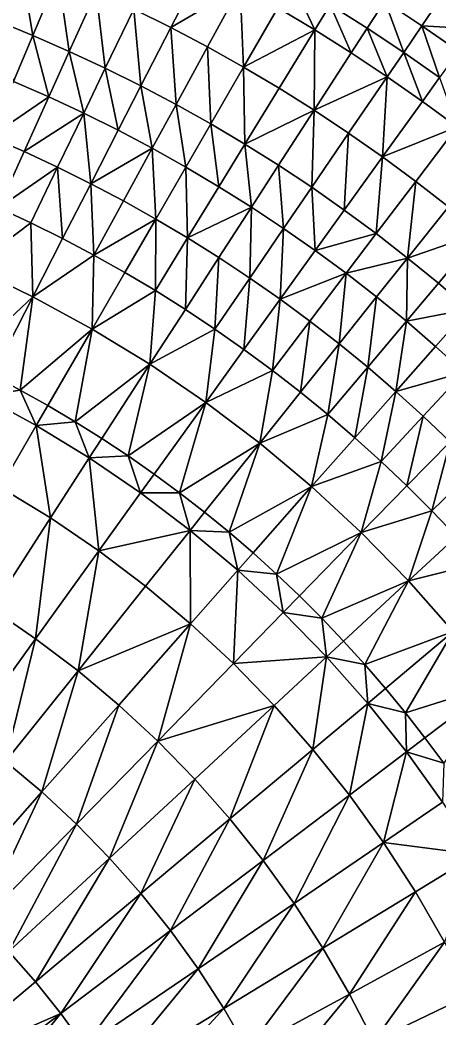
# Model space of a CAD drawing. Header units: millimetres. Extents: x -3750 to 5350, y -3750 to 3750.
# Drawn here: x 789 to 1334, y 632 to 1931 of the extents above; entities that cross this region are included whole.
import ezdxf

# ---------------------------------------------------------------- set-up
doc = ezdxf.new("R2010")
doc.units = ezdxf.units.MM
doc.header["$MEASUREMENT"] = 0
doc.layers.add('MESH_3D', color=2, linetype='CONTINUOUS')

msp = doc.modelspace()

# ---------------------------------------------------------------- linework, layer by layer
at = {"layer": 'MESH_3D'}
for points in [[(925.3, 3634, 32500), (-2410.5, 2872.7, 32500), (3378.6, -1627.1, 32500)], [(925.3, 3634, 32500), (3634, -925.3, 32500), (3745.3, -186.9, 32500)], [(925.3, 3634, 32500), (3378.6, -1627.1, 32500), (3634, -925.3, 32500)], [(2618.4, 2684.5, 32500), (925.3, 3634, 32500), (3745.3, -186.9, 32500)], [(3378.6, -1627.1, 32500), (-2410.5, 2872.7, 32500), (-1955.4, -3199.8, 32500)], [(788.7, 2009.5, -630.5), (805.4, 1910.6, -698.4), (757.5, 1930.1, -698.4)], [(788.7, 2009.5, -630.5), (838.5, 1989.2, -630.5), (805.4, 1910.6, -698.4)], [(838.5, 1989.2, -630.5), (852.8, 1889.9, -698.4), (805.4, 1910.6, -698.4)], [(838.5, 1989.2, -630.5), (887.8, 1967.6, -630.5), (852.8, 1889.9, -698.4)], [(1025.4, 2000.1, -547.3), (984.8, 1920.9, -630.5), (936.6, 1944.9, -630.5)], [(1025.4, 2000.1, -547.3), (1074.9, 1973.9, -547.3), (984.8, 1920.9, -630.5)], [(1143, 1979.7, -506.1), (1172, 1917.9, -547.3), (1123.8, 1946.5, -547.3)], [(1143, 1979.7, -506.1), (1192, 1950.6, -506.1), (1172, 1917.9, -547.3)], [(1350.1, 1980.2, -355.7), (1379.9, 1919.4, -406.8), (1331.6, 1953.2, -406.8)], [(887.8, 1967.6, -630.5), (899.6, 1868, -698.4), (852.8, 1889.9, -698.4)], [(887.8, 1967.6, -630.5), (936.6, 1944.9, -630.5), (899.6, 1868, -698.4)], [(1074.9, 1973.9, -547.3), (1032.4, 1895.8, -630.5), (984.8, 1920.9, -630.5)], [(1074.9, 1973.9, -547.3), (1079.3, 1869.5, -630.5), (1032.4, 1895.8, -630.5)], [(1074.9, 1973.9, -547.3), (1123.8, 1946.5, -547.3), (1079.3, 1869.5, -630.5)], [(1192, 1950.6, -506.1), (1219.4, 1888.1, -547.3), (1172, 1917.9, -547.3)], [(1263, 1955.5, -455.7), (1240.2, 1920.3, -506.1), (1192, 1950.6, -506.1)], [(1192, 1950.6, -506.1), (1240.2, 1920.3, -506.1), (1219.4, 1888.1, -547.3)], [(1263, 1955.5, -455.7), (1287.7, 1888.7, -506.1), (1240.2, 1920.3, -506.1)], [(1263, 1955.5, -455.7), (1311.4, 1923.4, -455.7), (1287.7, 1888.7, -506.1)], [(1331.6, 1953.2, -406.8), (1311.4, 1923.4, -455.7), (1263, 1955.5, -455.7)], [(1331.6, 1953.2, -406.8), (1379.9, 1919.4, -406.8), (1311.4, 1923.4, -455.7)], [(936.6, 1944.9, -630.5), (945.9, 1845, -698.4), (899.6, 1868, -698.4)], [(936.6, 1944.9, -630.5), (984.8, 1920.9, -630.5), (945.9, 1845, -698.4)], [(1123.8, 1946.5, -547.3), (1172, 1917.9, -547.3), (1079.3, 1869.5, -630.5)], [(757.5, 1930.1, -698.4), (805.4, 1910.6, -698.4), (780.2, 1850.9, -744.3)], [(1311.4, 1923.4, -455.7), (1334.4, 1856, -506.1), (1287.7, 1888.7, -506.1)], [(1311.4, 1923.4, -455.7), (1358.9, 1890.1, -455.7), (1334.4, 1856, -506.1)], [(1379.9, 1919.4, -406.8), (1358.9, 1890.1, -455.7), (1311.4, 1923.4, -455.7)], [(805.4, 1910.6, -698.4), (826.1, 1830.8, -744.3), (780.2, 1850.9, -744.3)], [(805.4, 1910.6, -698.4), (852.8, 1889.9, -698.4), (826.1, 1830.8, -744.3)], [(984.8, 1920.9, -630.5), (991.6, 1820.9, -698.4), (945.9, 1845, -698.4)], [(984.8, 1920.9, -630.5), (1032.4, 1895.8, -630.5), (991.6, 1820.9, -698.4)], [(1172, 1917.9, -547.3), (1125.6, 1842, -630.5), (1079.3, 1869.5, -630.5)], [(1172, 1917.9, -547.3), (1171.2, 1813.3, -630.5), (1125.6, 1842, -630.5)], [(1172, 1917.9, -547.3), (1219.4, 1888.1, -547.3), (1171.2, 1813.3, -630.5)], [(1240.2, 1920.3, -506.1), (1266.1, 1857.1, -547.3), (1219.4, 1888.1, -547.3)], [(1240.2, 1920.3, -506.1), (1287.7, 1888.7, -506.1), (1266.1, 1857.1, -547.3)], [(852.8, 1889.9, -698.4), (871.5, 1809.7, -744.3), (826.1, 1830.8, -744.3)], [(852.8, 1889.9, -698.4), (899.6, 1868, -698.4), (871.5, 1809.7, -744.3)], [(1032.4, 1895.8, -630.5), (1036.7, 1795.6, -698.4), (991.6, 1820.9, -698.4)], [(1032.4, 1895.8, -630.5), (1079.3, 1869.5, -630.5), (1036.7, 1795.6, -698.4)], [(1219.4, 1888.1, -547.3), (1266.1, 1857.1, -547.3), (1171.2, 1813.3, -630.5)], [(1287.7, 1888.7, -506.1), (1312, 1824.9, -547.3), (1266.1, 1857.1, -547.3)], [(1287.7, 1888.7, -506.1), (1334.4, 1856, -506.1), (1312, 1824.9, -547.3)], [(899.6, 1868, -698.4), (916.3, 1787.4, -744.3), (871.5, 1809.7, -744.3)], [(899.6, 1868, -698.4), (945.9, 1845, -698.4), (916.3, 1787.4, -744.3)], [(1079.3, 1869.5, -630.5), (1081.1, 1769.2, -698.4), (1036.7, 1795.6, -698.4)], [(1079.3, 1869.5, -630.5), (1125.6, 1842, -630.5), (1081.1, 1769.2, -698.4)], [(780.2, 1850.9, -744.3), (826.1, 1830.8, -744.3), (749.8, 1778.8, -794.3)], [(945.9, 1845, -698.4), (960.6, 1764, -744.3), (916.3, 1787.4, -744.3)], [(945.9, 1845, -698.4), (991.6, 1820.9, -698.4), (960.6, 1764, -744.3)], [(1266.1, 1857.1, -547.3), (1216, 1783.6, -630.5), (1171.2, 1813.3, -630.5)], [(1266.1, 1857.1, -547.3), (1260.1, 1752.7, -630.5), (1216, 1783.6, -630.5)], [(1266.1, 1857.1, -547.3), (1312, 1824.9, -547.3), (1260.1, 1752.7, -630.5)], [(1334.4, 1856, -506.1), (1357.1, 1791.7, -547.3), (1312, 1824.9, -547.3)], [(1125.6, 1842, -630.5), (1171.2, 1813.3, -630.5), (1081.1, 1769.2, -698.4)], [(826.1, 1830.8, -744.3), (793.9, 1759.6, -794.3), (749.8, 1778.8, -794.3)], [(826.1, 1830.8, -744.3), (871.5, 1809.7, -744.3), (793.9, 1759.6, -794.3)], [(991.6, 1820.9, -698.4), (1004.3, 1739.5, -744.3), (960.6, 1764, -744.3)], [(991.6, 1820.9, -698.4), (1036.7, 1795.6, -698.4), (1004.3, 1739.5, -744.3)], [(1312, 1824.9, -547.3), (1357.1, 1791.7, -547.3), (1260.1, 1752.7, -630.5)], [(871.5, 1809.7, -744.3), (837.6, 1739.2, -794.3), (793.9, 1759.6, -794.3)], [(871.5, 1809.7, -744.3), (880.7, 1717.8, -794.3), (837.6, 1739.2, -794.3)], [(871.5, 1809.7, -744.3), (916.3, 1787.4, -744.3), (880.7, 1717.8, -794.3)], [(1171.2, 1813.3, -630.5), (1124.9, 1741.7, -698.4), (1081.1, 1769.2, -698.4)], [(1171.2, 1813.3, -630.5), (1168, 1713.1, -698.4), (1124.9, 1741.7, -698.4)], [(1171.2, 1813.3, -630.5), (1216, 1783.6, -630.5), (1168, 1713.1, -698.4)], [(1036.7, 1795.6, -698.4), (1047.3, 1713.9, -744.3), (1004.3, 1739.5, -744.3)], [(1036.7, 1795.6, -698.4), (1081.1, 1769.2, -698.4), (1047.3, 1713.9, -744.3)], [(916.3, 1787.4, -744.3), (960.6, 1764, -744.3), (880.7, 1717.8, -794.3)], [(1216, 1783.6, -630.5), (1210.3, 1683.5, -698.4), (1168, 1713.1, -698.4)], [(1216, 1783.6, -630.5), (1260.1, 1752.7, -630.5), (1210.3, 1683.5, -698.4)], [(1357.1, 1791.7, -547.3), (1303.4, 1720.7, -630.5), (1260.1, 1752.7, -630.5)], [(1357.1, 1791.7, -547.3), (1345.9, 1687.7, -630.5), (1303.4, 1720.7, -630.5)], [(749.8, 1778.8, -794.3), (793.9, 1759.6, -794.3), (760.9, 1686.3, -840.8)], [(1081.1, 1769.2, -698.4), (1089.7, 1687.3, -744.3), (1047.3, 1713.9, -744.3)], [(1081.1, 1769.2, -698.4), (1124.9, 1741.7, -698.4), (1089.7, 1687.3, -744.3)], [(793.9, 1759.6, -794.3), (837.6, 1739.2, -794.3), (760.9, 1686.3, -840.8)], [(960.6, 1764, -744.3), (923.2, 1695.3, -794.3), (880.7, 1717.8, -794.3)], [(960.6, 1764, -744.3), (965.2, 1671.8, -794.3), (923.2, 1695.3, -794.3)], [(960.6, 1764, -744.3), (1004.3, 1739.5, -744.3), (965.2, 1671.8, -794.3)], [(1124.9, 1741.7, -698.4), (1131.5, 1659.6, -744.3), (1089.7, 1687.3, -744.3)], [(1124.9, 1741.7, -698.4), (1168, 1713.1, -698.4), (1131.5, 1659.6, -744.3)], [(1260.1, 1752.7, -630.5), (1251.9, 1652.8, -698.4), (1210.3, 1683.5, -698.4)], [(1260.1, 1752.7, -630.5), (1303.4, 1720.7, -630.5), (1251.9, 1652.8, -698.4)], [(837.6, 1739.2, -794.3), (802.7, 1666.8, -840.8), (760.9, 1686.3, -840.8)], [(837.6, 1739.2, -794.3), (844, 1646.3, -840.8), (802.7, 1666.8, -840.8)], [(837.6, 1739.2, -794.3), (880.7, 1717.8, -794.3), (844, 1646.3, -840.8)], [(1004.3, 1739.5, -744.3), (1006.6, 1647.2, -794.3), (965.2, 1671.8, -794.3)], [(1004.3, 1739.5, -744.3), (1047.3, 1713.9, -744.3), (1006.6, 1647.2, -794.3)], [(880.7, 1717.8, -794.3), (884.8, 1624.7, -840.8), (844, 1646.3, -840.8)], [(880.7, 1717.8, -794.3), (923.2, 1695.3, -794.3), (884.8, 1624.7, -840.8)], [(1303.4, 1720.7, -630.5), (1292.7, 1621, -698.4), (1251.9, 1652.8, -698.4)], [(1303.4, 1720.7, -630.5), (1345.9, 1687.7, -630.5), (1292.7, 1621, -698.4)], [(1047.3, 1713.9, -744.3), (1089.7, 1687.3, -744.3), (1006.6, 1647.2, -794.3)], [(1168, 1713.1, -698.4), (1172.5, 1630.8, -744.3), (1131.5, 1659.6, -744.3)], [(1168, 1713.1, -698.4), (1210.3, 1683.5, -698.4), (1172.5, 1630.8, -744.3)], [(923.2, 1695.3, -794.3), (965.2, 1671.8, -794.3), (884.8, 1624.7, -840.8)], [(726, 1608.9, -885.2), (760.9, 1686.3, -840.8), (802.7, 1666.8, -840.8)], [(1089.7, 1687.3, -744.3), (1047.3, 1621.6, -794.3), (1006.6, 1647.2, -794.3)], [(1089.7, 1687.3, -744.3), (1087.4, 1595, -794.3), (1047.3, 1621.6, -794.3)], [(1089.7, 1687.3, -744.3), (1131.5, 1659.6, -744.3), (1087.4, 1595, -794.3)], [(1210.3, 1683.5, -698.4), (1251.9, 1652.8, -698.4), (1172.5, 1630.8, -744.3)], [(1345.9, 1687.7, -630.5), (1387.6, 1653.6, -630.5), (1292.7, 1621, -698.4)], [(726, 1608.9, -885.2), (802.7, 1666.8, -840.8), (805.2, 1570.7, -885.2)], [(805.2, 1570.7, -885.2), (802.7, 1666.8, -840.8), (844, 1646.3, -840.8)], [(965.2, 1671.8, -794.3), (925, 1602.1, -840.8), (884.8, 1624.7, -840.8)], [(965.2, 1671.8, -794.3), (964.7, 1578.6, -840.8), (925, 1602.1, -840.8)], [(965.2, 1671.8, -794.3), (1006.6, 1647.2, -794.3), (964.7, 1578.6, -840.8)], [(1131.5, 1659.6, -744.3), (1126.8, 1567.3, -794.3), (1087.4, 1595, -794.3)], [(1131.5, 1659.6, -744.3), (1172.5, 1630.8, -744.3), (1126.8, 1567.3, -794.3)], [(1251.9, 1652.8, -698.4), (1212.8, 1601.1, -744.3), (1172.5, 1630.8, -744.3)], [(1251.9, 1652.8, -698.4), (1292.7, 1621, -698.4), (1212.8, 1601.1, -744.3)], [(1387.6, 1653.6, -630.5), (1332.7, 1588.3, -698.4), (1292.7, 1621, -698.4)], [(1387.6, 1653.6, -630.5), (1371.9, 1554.6, -698.4), (1332.7, 1588.3, -698.4)], [(805.2, 1570.7, -885.2), (844, 1646.3, -840.8), (884.8, 1624.7, -840.8)], [(1006.6, 1647.2, -794.3), (1003.7, 1554, -840.8), (964.7, 1578.6, -840.8)], [(1006.6, 1647.2, -794.3), (1047.3, 1621.6, -794.3), (1003.7, 1554, -840.8)], [(805.2, 1570.7, -885.2), (884.8, 1624.7, -840.8), (882.5, 1528.6, -885.2)], [(882.5, 1528.6, -885.2), (884.8, 1624.7, -840.8), (925, 1602.1, -840.8)], [(1172.5, 1630.8, -744.3), (1212.8, 1601.1, -744.3), (1126.8, 1567.3, -794.3)], [(1047.3, 1621.6, -794.3), (1042.1, 1528.5, -840.8), (1003.7, 1554, -840.8)], [(1047.3, 1621.6, -794.3), (1087.4, 1595, -794.3), (1042.1, 1528.5, -840.8)], [(1292.7, 1621, -698.4), (1252.3, 1570.4, -744.3), (1212.8, 1601.1, -744.3)], [(1292.7, 1621, -698.4), (1291.1, 1538.7, -744.3), (1252.3, 1570.4, -744.3)], [(1292.7, 1621, -698.4), (1332.7, 1588.3, -698.4), (1291.1, 1538.7, -744.3)], [(726, 1608.9, -885.2), (805.2, 1570.7, -885.2), (715.9, 1486.6, -939.1)], [(882.5, 1528.6, -885.2), (925, 1602.1, -840.8), (964.7, 1578.6, -840.8)], [(1212.8, 1601.1, -744.3), (1165.6, 1538.8, -794.3), (1126.8, 1567.3, -794.3)], [(1212.8, 1601.1, -744.3), (1203.6, 1509.2, -794.3), (1165.6, 1538.8, -794.3)], [(1212.8, 1601.1, -744.3), (1252.3, 1570.4, -744.3), (1203.6, 1509.2, -794.3)], [(1087.4, 1595, -794.3), (1079.9, 1502.1, -840.8), (1042.1, 1528.5, -840.8)], [(1087.4, 1595, -794.3), (1126.8, 1567.3, -794.3), (1079.9, 1502.1, -840.8)], [(1332.7, 1588.3, -698.4), (1371.9, 1554.6, -698.4), (1291.1, 1538.7, -744.3)], [(882.5, 1528.6, -885.2), (964.7, 1578.6, -840.8), (957.6, 1482.7, -885.2)], [(957.6, 1482.7, -885.2), (964.7, 1578.6, -840.8), (1003.7, 1554, -840.8)], [(805.2, 1570.7, -885.2), (752.7, 1468.3, -939.1), (715.9, 1486.6, -939.1)], [(805.2, 1570.7, -885.2), (789.1, 1449.1, -939.1), (752.7, 1468.3, -939.1)], [(805.2, 1570.7, -885.2), (882.5, 1528.6, -885.2), (789.1, 1449.1, -939.1)], [(1126.8, 1567.3, -794.3), (1117, 1474.7, -840.8), (1079.9, 1502.1, -840.8)], [(1126.8, 1567.3, -794.3), (1165.6, 1538.8, -794.3), (1117, 1474.7, -840.8)], [(1252.3, 1570.4, -744.3), (1240.8, 1478.8, -794.3), (1203.6, 1509.2, -794.3)], [(1252.3, 1570.4, -744.3), (1291.1, 1538.7, -744.3), (1240.8, 1478.8, -794.3)], [(957.6, 1482.7, -885.2), (1003.7, 1554, -840.8), (1042.1, 1528.5, -840.8)], [(1371.9, 1554.6, -698.4), (1329, 1506, -744.3), (1291.1, 1538.7, -744.3)], [(1371.9, 1554.6, -698.4), (1366.2, 1472.4, -744.3), (1329, 1506, -744.3)], [(1165.6, 1538.8, -794.3), (1153.5, 1446.4, -840.8), (1117, 1474.7, -840.8)], [(1165.6, 1538.8, -794.3), (1203.6, 1509.2, -794.3), (1153.5, 1446.4, -840.8)], [(1291.1, 1538.7, -744.3), (1277.3, 1447.4, -794.3), (1240.8, 1478.8, -794.3)], [(1291.1, 1538.7, -744.3), (1329, 1506, -744.3), (1277.3, 1447.4, -794.3)], [(882.5, 1528.6, -885.2), (825, 1428.9, -939.1), (789.1, 1449.1, -939.1)], [(882.5, 1528.6, -885.2), (860.4, 1407.9, -939.1), (825, 1428.9, -939.1)], [(882.5, 1528.6, -885.2), (957.6, 1482.7, -885.2), (860.4, 1407.9, -939.1)], [(957.6, 1482.7, -885.2), (1042.1, 1528.5, -840.8), (1030.4, 1433.1, -885.2)], [(1030.4, 1433.1, -885.2), (1042.1, 1528.5, -840.8), (1079.9, 1502.1, -840.8)], [(1203.6, 1509.2, -794.3), (1189.2, 1417.2, -840.8), (1153.5, 1446.4, -840.8)], [(1203.6, 1509.2, -794.3), (1240.8, 1478.8, -794.3), (1189.2, 1417.2, -840.8)], [(1030.4, 1433.1, -885.2), (1079.9, 1502.1, -840.8), (1117, 1474.7, -840.8)], [(1329, 1506, -744.3), (1366.2, 1472.4, -744.3), (1277.3, 1447.4, -794.3)], [(957.6, 1482.7, -885.2), (895.2, 1386, -939.1), (860.4, 1407.9, -939.1)], [(957.6, 1482.7, -885.2), (929.5, 1363.3, -939.1), (895.2, 1386, -939.1)], [(957.6, 1482.7, -885.2), (1030.4, 1433.1, -885.2), (929.5, 1363.3, -939.1)], [(739, 1441.4, -952.1), (752.7, 1468.3, -939.1), (789.1, 1449.1, -939.1)], [(1030.4, 1433.1, -885.2), (1117, 1474.7, -840.8), (1100.5, 1380, -885.2)], [(1100.5, 1380, -885.2), (1117, 1474.7, -840.8), (1153.5, 1446.4, -840.8)], [(1240.8, 1478.8, -794.3), (1224.1, 1387.1, -840.8), (1189.2, 1417.2, -840.8)], [(1240.8, 1478.8, -794.3), (1277.3, 1447.4, -794.3), (1224.1, 1387.1, -840.8)], [(1366.2, 1472.4, -744.3), (1313, 1415.1, -794.3), (1277.3, 1447.4, -794.3)], [(1366.2, 1472.4, -744.3), (1347.9, 1381.9, -794.3), (1313, 1415.1, -794.3)], [(739, 1441.4, -952.1), (789.1, 1449.1, -939.1), (809.9, 1402.8, -952.1)], [(809.9, 1402.8, -952.1), (789.1, 1449.1, -939.1), (825, 1428.9, -939.1)], [(1100.5, 1380, -885.2), (1153.5, 1446.4, -840.8), (1189.2, 1417.2, -840.8)], [(1277.3, 1447.4, -794.3), (1258.3, 1356.1, -840.8), (1224.1, 1387.1, -840.8)], [(1277.3, 1447.4, -794.3), (1313, 1415.1, -794.3), (1258.3, 1356.1, -840.8)], [(739, 1441.4, -952.1), (809.9, 1402.8, -952.1), (763.4, 1322.3, -989.8)], [(1030.4, 1433.1, -885.2), (963.2, 1339.7, -939.1), (929.5, 1363.3, -939.1)], [(1030.4, 1433.1, -885.2), (996.3, 1315.3, -939.1), (963.2, 1339.7, -939.1)], [(1030.4, 1433.1, -885.2), (1100.5, 1380, -885.2), (996.3, 1315.3, -939.1)], [(809.9, 1402.8, -952.1), (825, 1428.9, -939.1), (860.4, 1407.9, -939.1)], [(1100.5, 1380, -885.2), (1189.2, 1417.2, -840.8), (1167.9, 1323.4, -885.2)], [(1167.9, 1323.4, -885.2), (1189.2, 1417.2, -840.8), (1224.1, 1387.1, -840.8)], [(809.9, 1402.8, -952.1), (860.4, 1407.9, -939.1), (878.8, 1360.7, -952.1)], [(878.8, 1360.7, -952.1), (860.4, 1407.9, -939.1), (895.2, 1386, -939.1)], [(1313, 1415.1, -794.3), (1291.7, 1324.4, -840.8), (1258.3, 1356.1, -840.8)], [(1313, 1415.1, -794.3), (1347.9, 1381.9, -794.3), (1291.7, 1324.4, -840.8)], [(809.9, 1402.8, -952.1), (828.4, 1282.6, -989.8), (763.4, 1322.3, -989.8)], [(809.9, 1402.8, -952.1), (878.8, 1360.7, -952.1), (828.4, 1282.6, -989.8)], [(878.8, 1360.7, -952.1), (895.2, 1386, -939.1), (929.5, 1363.3, -939.1)], [(1100.5, 1380, -885.2), (1028.8, 1290, -939.1), (996.3, 1315.3, -939.1)], [(1100.5, 1380, -885.2), (1060.6, 1264, -939.1), (1028.8, 1290, -939.1)], [(1100.5, 1380, -885.2), (1167.9, 1323.4, -885.2), (1060.6, 1264, -939.1)], [(1167.9, 1323.4, -885.2), (1224.1, 1387.1, -840.8), (1258.3, 1356.1, -840.8)], [(1347.9, 1381.9, -794.3), (1324.4, 1291.7, -840.8), (1291.7, 1324.4, -840.8)], [(1347.9, 1381.9, -794.3), (1381.9, 1347.9, -794.3), (1324.4, 1291.7, -840.8)], [(878.8, 1360.7, -952.1), (891.3, 1239.7, -989.8), (828.4, 1282.6, -989.8)], [(878.8, 1360.7, -952.1), (929.5, 1363.3, -939.1), (945.5, 1315.2, -952.1)], [(878.8, 1360.7, -952.1), (945.5, 1315.2, -952.1), (891.3, 1239.7, -989.8)], [(945.5, 1315.2, -952.1), (929.5, 1363.3, -939.1), (963.2, 1339.7, -939.1)], [(1167.9, 1323.4, -885.2), (1258.3, 1356.1, -840.8), (1232.4, 1263.6, -885.2)], [(1232.4, 1263.6, -885.2), (1258.3, 1356.1, -840.8), (1291.7, 1324.4, -840.8)], [(945.5, 1315.2, -952.1), (963.2, 1339.7, -939.1), (996.3, 1315.3, -939.1)], [(1381.9, 1347.9, -794.3), (1356.1, 1258.3, -840.8), (1324.4, 1291.7, -840.8)], [(763.4, 1322.3, -989.8), (828.4, 1282.6, -989.8), (751.9, 1164.2, -1040.3)], [(945.5, 1315.2, -952.1), (1009.9, 1266.4, -952.1), (891.3, 1239.7, -989.8)], [(945.5, 1315.2, -952.1), (996.3, 1315.3, -939.1), (1009.9, 1266.4, -952.1)], [(1009.9, 1266.4, -952.1), (996.3, 1315.3, -939.1), (1028.8, 1290, -939.1)], [(1167.9, 1323.4, -885.2), (1091.8, 1237.1, -939.1), (1060.6, 1264, -939.1)], [(1167.9, 1323.4, -885.2), (1122.3, 1209.5, -939.1), (1091.8, 1237.1, -939.1)], [(1167.9, 1323.4, -885.2), (1232.4, 1263.6, -885.2), (1122.3, 1209.5, -939.1)], [(1232.4, 1263.6, -885.2), (1291.7, 1324.4, -840.8), (1324.4, 1291.7, -840.8)], [(1009.9, 1266.4, -952.1), (1028.8, 1290, -939.1), (1060.6, 1264, -939.1)], [(1232.4, 1263.6, -885.2), (1324.4, 1291.7, -840.8), (1293.9, 1200.6, -885.2)], [(1293.9, 1200.6, -885.2), (1324.4, 1291.7, -840.8), (1356.1, 1258.3, -840.8)], [(828.4, 1282.6, -989.8), (809, 1125.3, -1040.3), (751.9, 1164.2, -1040.3)], [(828.4, 1282.6, -989.8), (891.3, 1239.7, -989.8), (809, 1125.3, -1040.3)], [(1009.9, 1266.4, -952.1), (952, 1193.7, -989.8), (891.3, 1239.7, -989.8)], [(1009.9, 1266.4, -952.1), (1010.3, 1144.8, -989.8), (952, 1193.7, -989.8)], [(1009.9, 1266.4, -952.1), (1071.8, 1214.5, -952.1), (1010.3, 1144.8, -989.8)], [(1009.9, 1266.4, -952.1), (1060.6, 1264, -939.1), (1071.8, 1214.5, -952.1)], [(1071.8, 1214.5, -952.1), (1060.6, 1264, -939.1), (1091.8, 1237.1, -939.1)], [(1232.4, 1263.6, -885.2), (1152.1, 1181.2, -939.1), (1122.3, 1209.5, -939.1)], [(1232.4, 1263.6, -885.2), (1181.2, 1152.1, -939.1), (1152.1, 1181.2, -939.1)], [(1232.4, 1263.6, -885.2), (1293.9, 1200.6, -885.2), (1181.2, 1152.1, -939.1)], [(1293.9, 1200.6, -885.2), (1356.1, 1258.3, -840.8), (1387.1, 1224.1, -840.8)], [(891.3, 1239.7, -989.8), (864.1, 1083.5, -1040.3), (809, 1125.3, -1040.3)], [(891.3, 1239.7, -989.8), (952, 1193.7, -989.8), (864.1, 1083.5, -1040.3)], [(1071.8, 1214.5, -952.1), (1091.8, 1237.1, -939.1), (1122.3, 1209.5, -939.1)], [(1293.9, 1200.6, -885.2), (1387.1, 1224.1, -840.8), (1352.1, 1134.6, -885.2)], [(1071.8, 1214.5, -952.1), (1066.1, 1093, -989.8), (1010.3, 1144.8, -989.8)], [(1071.8, 1214.5, -952.1), (1131, 1159.5, -952.1), (1066.1, 1093, -989.8)], [(1071.8, 1214.5, -952.1), (1122.3, 1209.5, -939.1), (1131, 1159.5, -952.1)], [(1131, 1159.5, -952.1), (1122.3, 1209.5, -939.1), (1152.1, 1181.2, -939.1)], [(1293.9, 1200.6, -885.2), (1209.5, 1122.3, -939.1), (1181.2, 1152.1, -939.1)], [(1293.9, 1200.6, -885.2), (1237.1, 1091.8, -939.1), (1209.5, 1122.3, -939.1)], [(1293.9, 1200.6, -885.2), (1352.1, 1134.6, -885.2), (1237.1, 1091.8, -939.1)], [(952, 1193.7, -989.8), (1010.3, 1144.8, -989.8), (864.1, 1083.5, -1040.3)], [(1131, 1159.5, -952.1), (1152.1, 1181.2, -939.1), (1181.2, 1152.1, -939.1)], [(751.9, 1164.2, -1040.3), (809, 1125.3, -1040.3), (720.8, 1002.6, -1086.9)], [(1131, 1159.5, -952.1), (1187.4, 1101.7, -952.1), (1066.1, 1093, -989.8)], [(1131, 1159.5, -952.1), (1181.2, 1152.1, -939.1), (1187.4, 1101.7, -952.1)], [(1010.3, 1144.8, -989.8), (917, 1039.1, -1040.3), (864.1, 1083.5, -1040.3)], [(1010.3, 1144.8, -989.8), (967.7, 992.1, -1040.3), (917, 1039.1, -1040.3)], [(1010.3, 1144.8, -989.8), (1066.1, 1093, -989.8), (967.7, 992.1, -1040.3)], [(1187.4, 1101.7, -952.1), (1181.2, 1152.1, -939.1), (1209.5, 1122.3, -939.1)], [(1352.1, 1134.6, -885.2), (1264, 1060.6, -939.1), (1237.1, 1091.8, -939.1)], [(1352.1, 1134.6, -885.2), (1290, 1028.8, -939.1), (1264, 1060.6, -939.1)], [(1352.1, 1134.6, -885.2), (1407, 1065.8, -885.2), (1290, 1028.8, -939.1)], [(809, 1125.3, -1040.3), (769.9, 965.4, -1086.9), (720.8, 1002.6, -1086.9)], [(809, 1125.3, -1040.3), (864.1, 1083.5, -1040.3), (769.9, 965.4, -1086.9)], [(1187.4, 1101.7, -952.1), (1209.5, 1122.3, -939.1), (1237.1, 1091.8, -939.1)], [(1066.1, 1093, -989.8), (1119.2, 1038.5, -989.8), (967.7, 992.1, -1040.3)], [(1187.4, 1101.7, -952.1), (1119.2, 1038.5, -989.8), (1066.1, 1093, -989.8)], [(1187.4, 1101.7, -952.1), (1169.6, 981.4, -989.8), (1119.2, 1038.5, -989.8)], [(1187.4, 1101.7, -952.1), (1240.8, 1041.2, -952.1), (1169.6, 981.4, -989.8)], [(1187.4, 1101.7, -952.1), (1237.1, 1091.8, -939.1), (1240.8, 1041.2, -952.1)], [(1240.8, 1041.2, -952.1), (1237.1, 1091.8, -939.1), (1264, 1060.6, -939.1)], [(864.1, 1083.5, -1040.3), (817.1, 925.9, -1086.9), (769.9, 965.4, -1086.9)], [(864.1, 1083.5, -1040.3), (917, 1039.1, -1040.3), (817.1, 925.9, -1086.9)], [(1407, 1065.8, -885.2), (1315.3, 996.3, -939.1), (1290, 1028.8, -939.1)], [(1407, 1065.8, -885.2), (1339.7, 963.2, -939.1), (1315.3, 996.3, -939.1)], [(1240.8, 1041.2, -952.1), (1264, 1060.6, -939.1), (1290, 1028.8, -939.1)], [(1240.8, 1041.2, -952.1), (1217.1, 921.9, -989.8), (1169.6, 981.4, -989.8)], [(1240.8, 1041.2, -952.1), (1291.2, 978, -952.1), (1217.1, 921.9, -989.8)], [(1240.8, 1041.2, -952.1), (1290, 1028.8, -939.1), (1291.2, 978, -952.1)], [(917, 1039.1, -1040.3), (862.2, 884, -1086.9), (817.1, 925.9, -1086.9)], [(917, 1039.1, -1040.3), (967.7, 992.1, -1040.3), (862.2, 884, -1086.9)], [(1119.2, 1038.5, -989.8), (1015.9, 942.6, -1040.3), (967.7, 992.1, -1040.3)], [(1119.2, 1038.5, -989.8), (1061.7, 890.8, -1040.3), (1015.9, 942.6, -1040.3)], [(1119.2, 1038.5, -989.8), (1169.6, 981.4, -989.8), (1061.7, 890.8, -1040.3)], [(1291.2, 978, -952.1), (1290, 1028.8, -939.1), (1315.3, 996.3, -939.1)], [(967.7, 992.1, -1040.3), (905.2, 839.9, -1086.9), (862.2, 884, -1086.9)], [(967.7, 992.1, -1040.3), (1015.9, 942.6, -1040.3), (905.2, 839.9, -1086.9)], [(1291.2, 978, -952.1), (1315.3, 996.3, -939.1), (1339.7, 963.2, -939.1)], [(1169.6, 981.4, -989.8), (1104.7, 836.8, -1040.3), (1061.7, 890.8, -1040.3)], [(1169.6, 981.4, -989.8), (1217.1, 921.9, -989.8), (1104.7, 836.8, -1040.3)], [(1291.2, 978, -952.1), (1261.5, 860.1, -989.8), (1217.1, 921.9, -989.8)], [(1291.2, 978, -952.1), (1338.3, 912.5, -952.1), (1261.5, 860.1, -989.8)], [(1291.2, 978, -952.1), (1339.7, 963.2, -939.1), (1338.3, 912.5, -952.1)], [(769.9, 965.4, -1086.9), (817.1, 925.9, -1086.9), (698.7, 791.7, -1133)], [(1015.9, 942.6, -1040.3), (946, 793.8, -1086.9), (905.2, 839.9, -1086.9)], [(1015.9, 942.6, -1040.3), (1061.7, 890.8, -1040.3), (946, 793.8, -1086.9)], [(817.1, 925.9, -1086.9), (737.3, 755.9, -1133), (698.7, 791.7, -1133)], [(817.1, 925.9, -1086.9), (862.2, 884, -1086.9), (737.3, 755.9, -1133)], [(1217.1, 921.9, -989.8), (1145.1, 780.7, -1040.3), (1104.7, 836.8, -1040.3)], [(1217.1, 921.9, -989.8), (1261.5, 860.1, -989.8), (1145.1, 780.7, -1040.3)], [(1338.3, 912.5, -952.1), (1382.1, 844.6, -952.1), (1261.5, 860.1, -989.8)], [(862.2, 884, -1086.9), (774, 718.2, -1133), (737.3, 755.9, -1133)], [(862.2, 884, -1086.9), (905.2, 839.9, -1086.9), (774, 718.2, -1133)], [(1061.7, 890.8, -1040.3), (984.3, 745.6, -1086.9), (946, 793.8, -1086.9)], [(1061.7, 890.8, -1040.3), (1104.7, 836.8, -1040.3), (984.3, 745.6, -1086.9)], [(1261.5, 860.1, -989.8), (1182.6, 722.7, -1040.3), (1145.1, 780.7, -1040.3)], [(1261.5, 860.1, -989.8), (1302.8, 796.1, -989.8), (1182.6, 722.7, -1040.3)], [(1382.1, 844.6, -952.1), (1302.8, 796.1, -989.8), (1261.5, 860.1, -989.8)], [(1382.1, 844.6, -952.1), (1340.9, 730.2, -989.8), (1302.8, 796.1, -989.8)], [(905.2, 839.9, -1086.9), (808.9, 678.7, -1133), (774, 718.2, -1133)], [(905.2, 839.9, -1086.9), (946, 793.8, -1086.9), (808.9, 678.7, -1133)], [(1104.7, 836.8, -1040.3), (1020.3, 695.6, -1086.9), (984.3, 745.6, -1086.9)], [(1104.7, 836.8, -1040.3), (1145.1, 780.7, -1040.3), (1020.3, 695.6, -1086.9)], [(946, 793.8, -1086.9), (841.7, 637.5, -1133), (808.9, 678.7, -1133)], [(946, 793.8, -1086.9), (984.3, 745.6, -1086.9), (841.7, 637.5, -1133)], [(1302.8, 796.1, -989.8), (1217.1, 662.8, -1040.3), (1182.6, 722.7, -1040.3)], [(1302.8, 796.1, -989.8), (1340.9, 730.2, -989.8), (1217.1, 662.8, -1040.3)], [(1145.1, 780.7, -1040.3), (1053.7, 643.9, -1086.9), (1020.3, 695.6, -1086.9)], [(1145.1, 780.7, -1040.3), (1182.6, 722.7, -1040.3), (1053.7, 643.9, -1086.9)], [(984.3, 745.6, -1086.9), (872.4, 594.8, -1133), (841.7, 637.5, -1133)], [(984.3, 745.6, -1086.9), (1020.3, 695.6, -1086.9), (872.4, 594.8, -1133)], [(1340.9, 730.2, -989.8), (1248.6, 601.3, -1040.3), (1217.1, 662.8, -1040.3)], [(1340.9, 730.2, -989.8), (1375.6, 662.5, -989.8), (1248.6, 601.3, -1040.3)], [(774, 718.2, -1133), (808.9, 678.7, -1133), (670.3, 562.4, -1170.9)], [(1182.6, 722.7, -1040.3), (1084.5, 590.6, -1086.9), (1053.7, 643.9, -1086.9)], [(1182.6, 722.7, -1040.3), (1217.1, 662.8, -1040.3), (1084.5, 590.6, -1086.9)], [(1020.3, 695.6, -1086.9), (901, 550.6, -1133), (872.4, 594.8, -1133)], [(1020.3, 695.6, -1086.9), (1053.7, 643.9, -1086.9), (901, 550.6, -1133)], [(808.9, 678.7, -1133), (841.7, 637.5, -1133), (670.3, 562.4, -1170.9)], [(1217.1, 662.8, -1040.3), (1112.6, 535.8, -1086.9), (1084.5, 590.6, -1086.9)], [(1217.1, 662.8, -1040.3), (1248.6, 601.3, -1040.3), (1112.6, 535.8, -1086.9)], [(1375.6, 662.5, -989.8), (1406.9, 593.1, -989.8), (1248.6, 601.3, -1040.3)], [(841.7, 637.5, -1133), (697.5, 528.3, -1170.9), (670.3, 562.4, -1170.9)], [(841.7, 637.5, -1133), (722.9, 492.9, -1170.9), (697.5, 528.3, -1170.9)], [(841.7, 637.5, -1133), (872.4, 594.8, -1133), (722.9, 492.9, -1170.9)], [(1053.7, 643.9, -1086.9), (927.3, 505, -1133), (901, 550.6, -1133)], [(1053.7, 643.9, -1086.9), (1084.5, 590.6, -1086.9), (927.3, 505, -1133)]]:
    msp.add_3dface(points, dxfattribs=at)

doc.saveas('drawing.dxf')
